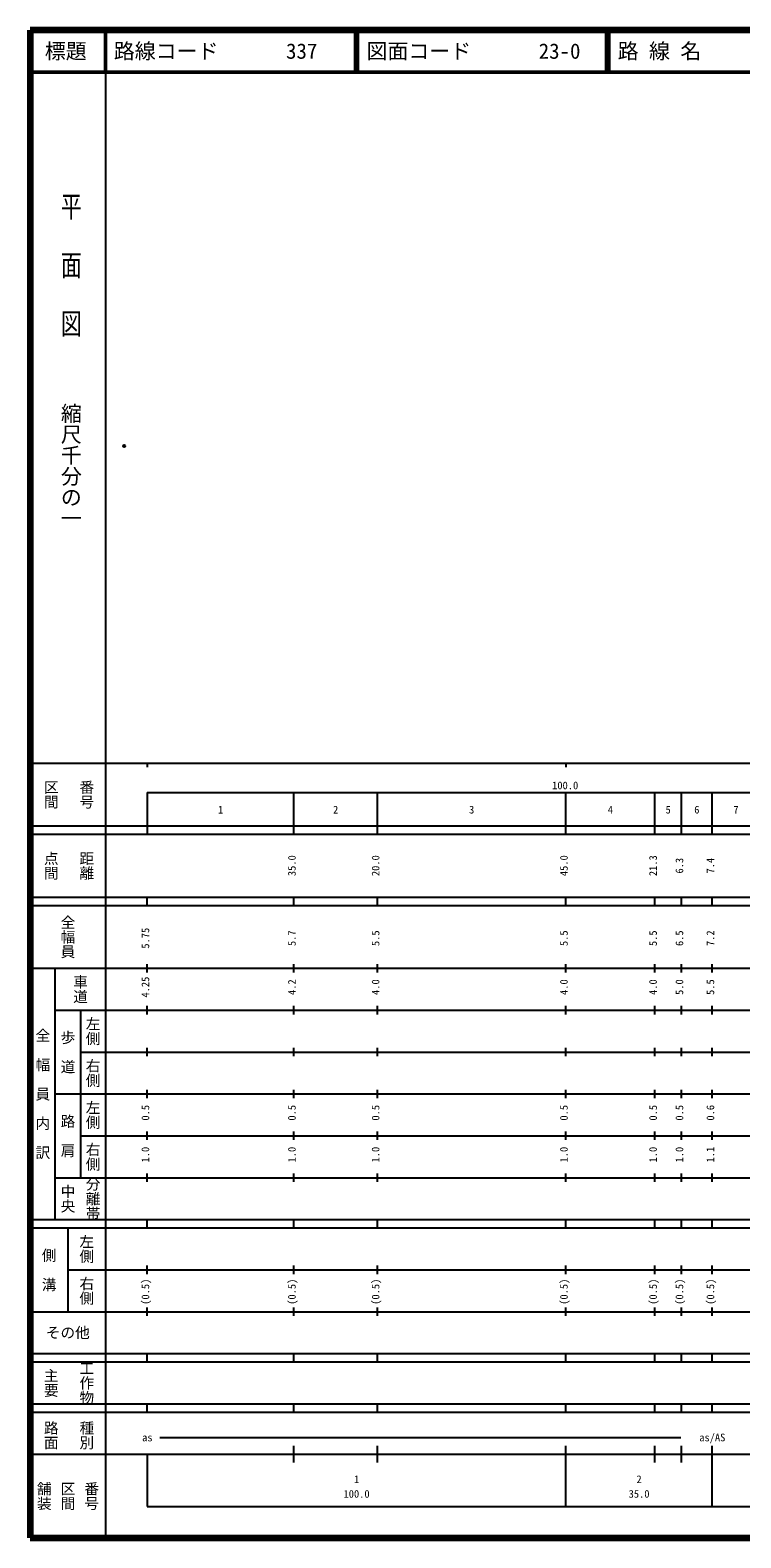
# Model space of a CAD drawing. Units: millimetres on the paper. Extents: x 40 to 680, y 20 to 380.
# Drawn here: x 40 to 209.8, y 20 to 380 of the extents above; entities that cross this region are included whole.
import ezdxf
from ezdxf.enums import TextEntityAlignment as Align

# ---------------------------------------------------------------- set-up
doc = ezdxf.new("R2010")
doc.units = ezdxf.units.MM
doc.header["$PDMODE"] = 32
doc.header["$PDSIZE"] = 0.5
doc.layers.add('M-OTRS', color=6, linetype='Continuous')
doc.layers.add('M-TTL-TXT', color=7, linetype='Continuous')
for name, color, linetype, lineweight in [('M-TTL', 2, 'Continuous', 140), ('M-TTL-BAND', 7, 'Continuous', 25), ('M-TTL-LINE', 7, 'Continuous', 50)]:
    doc.layers.add(name, color=color, linetype=linetype, lineweight=lineweight)
doc.styles.add('@ＭＳ ゴシック', font='')
doc.styles.add('ＭＳ ゴシック', font='')
doc.styles.get('@ＭＳ ゴシック').set_extended_font_data('@MS Gothic')
doc.styles.get('ＭＳ ゴシック').set_extended_font_data('MS Gothic')

msp = doc.modelspace()

# ---------------------------------------------------------------- linework, layer by layer
at = {"layer": 'M-OTRS'}
msp.add_point((62.49, 280.713), dxfattribs=at)
at = {"layer": 'M-TTL'}
for p, q in [((40, 380), (40, 20)), ((680, 380), (40, 380)), ((40, 20), (680, 20))]:
    msp.add_line(p, q, dxfattribs=at)
at = {"layer": 'M-TTL-BAND'}
for p, q in [((58, 370), (58, 20)), ((40, 205), (579, 205)), ((68, 205), (68, 204)), ((168, 205), (168, 204)), ((68, 198), (579, 198)), ((68, 198), (68, 188)), ((103, 188), (103, 198)), ((123, 188), (123, 198)), ((168, 188), (168, 198)), ((189.3, 188), (189.3, 198)), ((195.6, 188), (195.6, 198)), ((203, 188), (203, 198)), ((40, 190), (579, 190)), ((40, 188), (579, 188)), ((40, 173), (579, 173)), ((68, 171), (68, 173)), ((103, 171), (103, 173)), ((123, 171), (123, 173)), ((168, 171), (168, 173)), ((189.3, 171), (189.3, 173)), ((195.6, 171), (195.6, 173)), ((203, 171), (203, 173)), ((40, 171), (579, 171)), ((40, 156), (579, 156)), ((46, 96), (46, 156)), ((68, 155), (68, 157)), ((103, 155), (103, 157)), ((123, 155), (123, 157)), ((168, 155), (168, 157)), ((189.3, 155), (189.3, 157)), ((195.6, 155), (195.6, 157)), ((203, 155), (203, 157)), ((46, 146), (579, 146)), ((52, 146), (52, 106)), ((68, 145), (68, 147)), ((103, 145), (103, 147)), ((123, 145), (123, 147)), ((168, 145), (168, 147)), ((189.3, 145), (189.3, 147)), ((195.6, 145), (195.6, 147)), ((203, 145), (203, 147)), ((68, 135), (68, 137)), ((103, 135), (103, 137)), ((123, 135), (123, 137)), ((168, 135), (168, 137)), ((189.3, 135), (189.3, 137)), ((195.6, 135), (195.6, 137)), ((203, 135), (203, 137)), ((52, 136), (579, 136)), ((46, 126), (579, 126)), ((68, 125), (68, 127)), ((103, 125), (103, 127)), ((123, 125), (123, 127)), ((168, 125), (168, 127)), ((189.3, 125), (189.3, 127)), ((195.6, 125), (195.6, 127)), ((203, 125), (203, 127)), ((52, 116), (579, 116)), ((68, 115), (68, 117)), ((103, 115), (103, 117)), ((123, 115), (123, 117)), ((168, 115), (168, 117)), ((189.3, 115), (189.3, 117)), ((195.6, 115), (195.6, 117)), ((203, 115), (203, 117)), ((46, 106), (579, 106)), ((68, 105), (68, 107)), ((103, 105), (103, 107)), ((123, 105), (123, 107)), ((168, 105), (168, 107)), ((189.3, 105), (189.3, 107)), ((195.6, 105), (195.6, 107)), ((203, 105), (203, 107)), ((40, 96), (579, 96)), ((40, 94), (579, 94)), ((49, 94), (49, 74)), ((68, 94), (68, 96)), ((103, 94), (103, 96)), ((123, 94), (123, 96)), ((168, 94), (168, 96)), ((189.3, 94), (189.3, 96)), ((195.6, 94), (195.6, 96)), ((203, 94), (203, 96)), ((49, 84), (579, 84)), ((68, 83), (68, 85)), ((103, 83), (103, 85)), ((123, 83), (123, 85)), ((168, 83), (168, 85)), ((189.3, 83), (189.3, 85)), ((195.6, 83), (195.6, 85)), ((203, 83), (203, 85)), ((40, 74), (579, 74)), ((68, 73), (68, 75)), ((103, 73), (103, 75)), ((123, 73), (123, 75)), ((168, 73), (168, 75)), ((189.3, 73), (189.3, 75)), ((195.6, 73), (195.6, 75)), ((203, 73), (203, 75)), ((40, 64), (579, 64)), ((40, 62), (579, 62)), ((68, 62), (68, 64)), ((103, 62), (103, 64)), ((123, 62), (123, 64)), ((168, 62), (168, 64)), ((189.3, 62), (189.3, 64)), ((195.6, 62), (195.6, 64)), ((203, 62), (203, 64)), ((40, 52), (579, 52)), ((68, 50), (68, 52)), ((103, 50), (103, 52)), ((123, 50), (123, 52)), ((168, 50), (168, 52)), ((189.3, 50), (189.3, 52)), ((195.6, 50), (195.6, 52)), ((203, 50), (203, 52)), ((40, 50), (579, 50)), ((71, 44), (195.5, 44)), ((40, 40), (579, 40)), ((68, 40), (68, 27.5)), ((103, 38), (103, 42)), ((123, 38), (123, 42)), ((168, 27.5), (168, 42)), ((189.3, 38), (189.3, 42)), ((195.6, 38), (195.6, 42)), ((203, 27.5), (203, 42)), ((68, 27.5), (579, 27.5))]:
    msp.add_line(p, q, dxfattribs=at)
at = {"layer": 'M-TTL-LINE'}
for p, q in [((58, 380), (58, 370)), ((117.75, 380), (117.75, 370)), ((118.25, 380), (118.25, 370)), ((177.75, 380), (177.75, 370)), ((178.25, 380), (178.25, 370)), ((40, 370), (680, 370))]:
    msp.add_line(p, q, dxfattribs=at)

# ---------------------------------------------------------------- texts
at = {"layer": 'M-TTL-BAND', "style": '@ＭＳ ゴシック', "width": 1.4}
msp.add_text('平  面  図', height=3.666, rotation=270, dxfattribs=at).set_placement((49.777, 306.475), align=Align.MIDDLE_RIGHT)
at = {"layer": 'M-TTL-BAND', "style": '@ＭＳ ゴシック'}
msp.add_text('縮尺千分の一', height=3.666, rotation=270, dxfattribs=at).set_placement((49.777, 261.03), align=Align.MIDDLE_RIGHT)
for s, p in [('区間', (45, 197.5)), ('番号', (53.5, 197.5)), ('点間', (45, 180.5)), ('距離', (53.5, 180.5)), ('全幅員', (49, 163.5)), ('車道', (52, 151)), ('左側', (55, 141)), ('全\u3000幅\u3000員\u3000内\u3000訳', (43, 126)), ('歩\u3000道', (49, 136)), ('右側', (55, 131)), ('左側', (55, 121)), ('路\u3000肩', (49, 116)), ('右側', (55, 111)), ('分離帯', (55, 101)), ('中央', (49, 101)), ('左側', (53.5, 89)), ('側\u3000溝', (44.5, 84)), ('右側', (53.5, 79)), ('工作物', (53.5, 57)), ('主要', (45, 57)), ('路面', (45, 44.5)), ('種別', (53.5, 44.5)), ('舗装', (43.333, 30)), ('区間', (49, 30)), ('番号', (54.667, 30))]:
    msp.add_text(s, height=2.566, rotation=270, dxfattribs=at).set_placement(p, align=Align.MIDDLE_CENTER)
at = {"layer": 'M-TTL-BAND', "style": 'ＭＳ ゴシック'}
for s, p in [('100.0', (167.844, 198.195)), ('1', (85.5, 192.405)), ('2', (113, 192.405)), ('3', (145.5, 192.405)), ('4', (178.65, 192.405)), ('5', (192.45, 192.405)), ('6', (199.3, 192.405)), ('7', (208.65, 192.405)), ('as', (68, 42.5)), ('as/AS', (203, 42.5)), ('1', (118, 32.523)), ('2', (185.5, 32.523)), ('100.0', (118, 29.033)), ('35.0', (185.5, 29.033))]:
    msp.add_text(s, height=1.833, dxfattribs=at).set_placement(p, align=Align.BOTTOM_CENTER)
for s, p in [('35.0', (104, 180.5)), ('20.0', (124, 180.5)), ('45.0', (169, 180.5)), ('21.3', (190.3, 180.5)), ('6.3', (196.6, 180.5)), ('7.4', (204, 180.5)), ('5.75', (69, 163.174)), ('5.7', (104, 163.174)), ('5.5', (124, 163.174)), ('5.5', (169, 163.174)), ('5.5', (190.3, 163.174)), ('6.5', (196.6, 163.174)), ('7.2', (204, 163.174)), ('4.25', (69, 151.5)), ('4.2', (104, 151.5)), ('4.0', (124, 151.5)), ('4.0', (169, 151.5)), ('4.0', (190.3, 151.5)), ('5.0', (196.6, 151.5)), ('5.5', (204, 151.5)), ('0.5', (69, 121.5)), ('0.5', (104, 121.5)), ('0.5', (124, 121.5)), ('0.5', (169, 121.5)), ('0.5', (190.3, 121.5)), ('0.5', (196.6, 121.5)), ('0.6', (204, 121.5)), ('1.0', (69, 111.5)), ('1.0', (104, 111.5)), ('1.0', (124, 111.5)), ('1.0', (169, 111.5)), ('1.0', (190.3, 111.5)), ('1.0', (196.6, 111.5)), ('1.1', (204, 111.5)), ('(0.5)', (69, 78.764)), ('(0.5)', (104, 78.764)), ('(0.5)', (124, 78.764)), ('(0.5)', (169, 78.764)), ('(0.5)', (190.3, 78.764)), ('(0.5)', (196.6, 78.764)), ('(0.5)', (204, 78.764))]:
    msp.add_text(s, height=1.833, rotation=90, dxfattribs=at).set_placement(p, align=Align.BOTTOM_CENTER)
msp.add_text('その他', height=2.566, dxfattribs=at).set_placement((49, 69), align=Align.MIDDLE_CENTER)
at = {"layer": 'M-TTL-TXT', "style": 'ＭＳ ゴシック'}
msp.add_text('標題', height=3.666, dxfattribs=at).set_placement((48.5, 375), align=Align.MIDDLE_CENTER)
for s, p in [('路線コード', (60, 375)), ('337', (101.142, 375)), ('図面コード', (120.38, 375)), ('23-0', (161.521, 375)), ('路 線 名', (180.38, 375))]:
    msp.add_text(s, height=3.666, dxfattribs=at).set_placement(p, align=Align.MIDDLE_LEFT)

doc.saveas('drawing.dxf')
